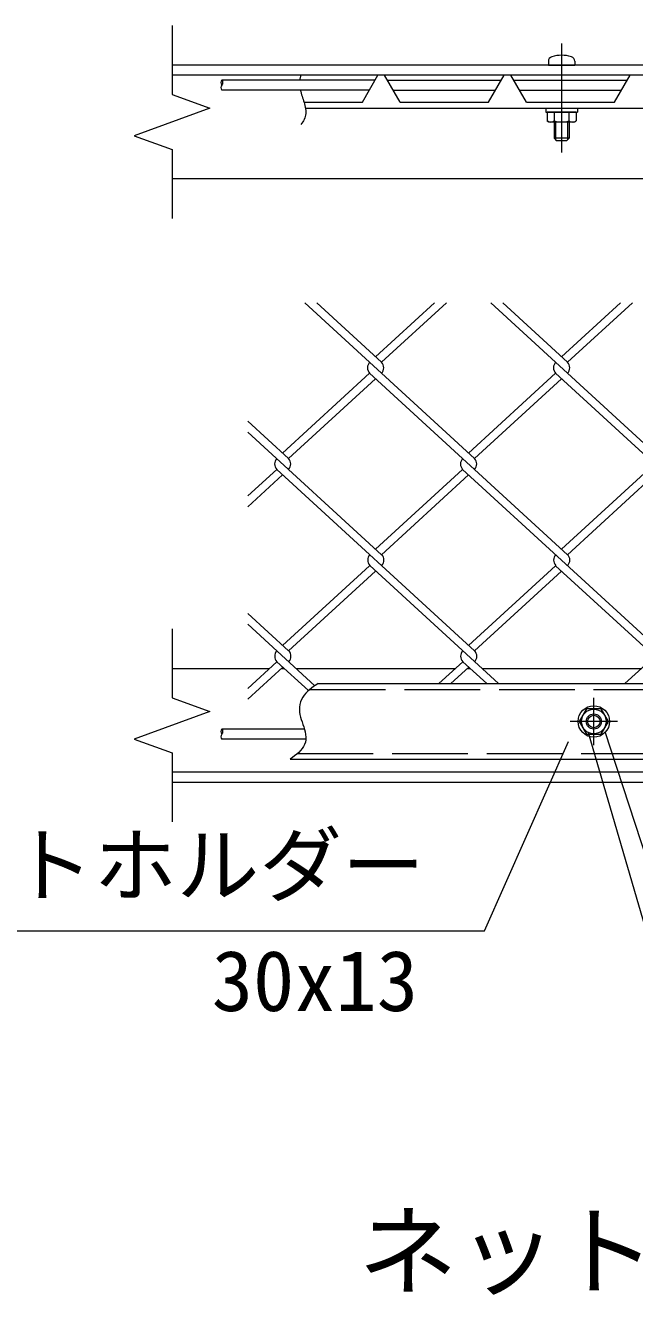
# Model space of a CAD drawing. Units: millimetres at full size; details may follow other scales. Extents: x -8400 to 8400, y -5940 to 5940.
# Drawn here: x 1626 to 2592, y -3723 to -1710 of the extents above; entities that cross this region are included whole.
import ezdxf
from ezdxf.enums import TextEntityAlignment as Align

# ---------------------------------------------------------------- set-up
doc = ezdxf.new("R2010")
doc.units = ezdxf.units.MM
doc.header["$LTSCALE"] = 20
doc.linetypes.add('DASHED', pattern=[7.5, 6, -1.5])
doc.linetypes.add('USER1', pattern=[50.8, 31.75, -6.35, 6.35, -6.35])
for name, color, linetype, lineweight in [('0-0_D-STR1', 1, 'Continuous', 18), ('0-1_D-BMK', 2, 'USER1', 13), ('0-2_D-STR3', 3, 'Continuous', 13), ('0-4_D-STR-DIM', 7, 'Continuous', 13), ('0-8_D-STR-TXT', 7, 'Continuous', 13), ('0-9_D-TTL-TXT', 7, 'Continuous', 13), ('0-A_D-STR2', 7, 'Continuous', 13)]:
    doc.layers.add(name, color=color, linetype=linetype, lineweight=lineweight)
doc.styles.add('ＭＳ ゴシック', font='')
doc.styles.get('ＭＳ ゴシック').set_extended_font_data('MS Gothic')

msp = doc.modelspace()

# ---------------------------------------------------------------- linework, layer by layer
at = {"layer": '0-0_D-STR1'}
for p, q in [((3592.33, -1772.98), (1859, -1772.98)), ((3592.33, -1788.98), (1859, -1788.98)), ((3592.33, -1952.98), (1859, -1952.98)), ((1859, -2729.34), (2013.36, -2729.34)), ((2032.31, -2729.34), (2036.78, -2729.34)), ((2055.73, -2729.34), (2308.27, -2729.34)), ((2327.22, -2729.34), (2331.69, -2729.34)), ((2350.64, -2729.34), (2603.18, -2729.34)), ((1859, -2893.34), (3592.33, -2893.34)), ((1859, -2909.34), (3592.33, -2909.34))]:
    msp.add_line(p, q, dxfattribs=at)
at = {"layer": '0-1_D-BMK'}
for p, q in [((2476.7, -1738.9), (2476.7, -1911.47)), ((2527.8, -2850.84), (2527.8, -2775.84)), ((2565.3, -2813.34), (2490.3, -2813.34))]:
    msp.add_line(p, q, dxfattribs=at)
at = {"layer": '0-2_D-STR3'}
for p, q in [((2455.7, -1766.87), (2455.7, -1772.98)), ((2497.7, -1766.87), (2497.7, -1772.98)), ((2220.78, -1831.78), (2196.07, -1788.98)), ((2420.78, -1831.78), (2396.07, -1788.98)), ((2455.7, -1772.98), (2497.7, -1772.98)), ((2560.78, -1831.78), (2585.49, -1788.98)), ((2181.09, -1796.6), (1937.96, -1796.6)), ((2200.47, -1796.6), (2381.09, -1796.6)), ((2400.47, -1796.6), (2581.09, -1796.6)), ((2171.85, -1812.6), (1937.96, -1812.6)), ((2209.7, -1812.6), (2371.85, -1812.6)), ((2409.7, -1812.6), (2571.85, -1812.6)), ((2420.78, -1831.78), (2560.78, -1831.78)), ((2070.48, -1840.98), (2872.38, -1840.98)), ((2451.7, -1840.98), (2451.7, -1847.38)), ((2451.7, -1847.38), (2501.7, -1847.38)), ((2453.6, -1847.38), (2453.6, -1861.37)), ((2499.79, -1847.38), (2453.6, -1847.38)), ((2465.15, -1847.38), (2465.15, -1861.37)), ((2488.25, -1847.38), (2488.25, -1861.37)), ((2499.79, -1847.38), (2499.79, -1861.37)), ((2501.7, -1840.98), (2501.7, -1847.38)), ((2457.1, -1863.38), (2453.6, -1861.37)), ((2496.3, -1863.38), (2457.1, -1863.38)), ((2464.7, -1863.38), (2464.7, -1888.98)), ((2467.1, -1863.38), (2467.1, -1891.38)), ((2486.3, -1863.38), (2486.3, -1891.38)), ((2488.7, -1863.38), (2488.7, -1888.98)), ((2496.3, -1863.38), (2499.79, -1861.37)), ((2464.7, -1888.98), (2468.7, -1892.98)), ((2488.7, -1888.98), (2464.7, -1888.98)), ((2488.7, -1888.98), (2484.7, -1892.98)), ((2484.7, -1892.98), (2468.7, -1892.98)), ((2090.42, -2753.34), (2893.1, -2753.34)), ((2516.25, -2793.34), (2504.7, -2813.34)), ((2539.34, -2793.34), (2516.25, -2793.34)), ((2550.89, -2813.34), (2539.34, -2793.34)), ((2539.34, -2833.34), (2550.89, -2813.34)), ((2068.78, -2825.47), (1937.96, -2825.47)), ((2070.99, -2841.47), (1937.96, -2841.47)), ((2046.17, -2873.34), (2848.84, -2873.34))]:
    msp.add_line(p, q, dxfattribs=at)
at = {"layer": '0-2_D-STR3', "linetype": 'DASHED'}
for p, q in [((2077.44, -2762.54), (2880.11, -2762.54)), ((2057.9, -2864.14), (2860.57, -2864.14))]:
    msp.add_line(p, q, dxfattribs=at)
at = {"layer": '0-2_D-STR3'}
for points in [[(2068.33, -1831.78), (2160.78, -1831.78), (2185.49, -1788.98)], [(2220.78, -1831.78), (2360.78, -1831.78), (2385.49, -1788.98)], [(2504.7, -2813.34), (2516.25, -2833.34), (2539.34, -2833.34)]]:
    msp.add_lwpolyline(points, dxfattribs=at)
for radius in [25, 19.6, 12, 9.83]:
    msp.add_circle((2527.8, -2813.34), radius, dxfattribs=at)
for centre, radius, start, end in [((2463.3, -1766.87), 7.6, 106.07286, 180), ((2476.7, -1813.38), 56, 73.92714, 106.07286), ((2490.1, -1766.87), 7.6, 0, 73.92714), ((2459.38, -1852.93), 10.22, 235.61585, 304.38415), ((2476.7, -1824.94), 38.21, 252.4121, 287.5879), ((2494.02, -1852.93), 10.22, 235.61586, 304.38415)]:
    msp.add_arc(centre, radius, start, end, dxfattribs=at)
at = {"layer": '0-4_D-STR-DIM'}
for p, q in [((1859, -1709.98), (1859, -1819.38)), ((1859, -1819.38), (1918.9, -1841.18)), ((1918.9, -1841.18), (1799.09, -1884.79)), ((1799.09, -1884.79), (1859, -1906.59)), ((1859, -1906.59), (1859, -2015.98)), ((1859, -2666.34), (1859, -2775.73)), ((1859, -2775.73), (1918.9, -2797.53)), ((1918.9, -2797.53), (1799.09, -2841.14)), ((1799.09, -2841.14), (1859, -2862.95)), ((1859, -2862.95), (1859, -2972.34))]:
    msp.add_line(p, q, dxfattribs=at)
for points in [[(2063.3, -1788.98), (2063.06, -1789.65), (2062.84, -1790.33), (2062.63, -1791.01), (2062.44, -1791.7), (2062.25, -1792.39), (2062.08, -1793.09), (2061.92, -1793.78), (2061.77, -1794.49), (2061.63, -1795.19), (2061.51, -1795.9), (2061.4, -1796.6)], [(2062.26, -1812.6), (2062.89, -1815.01), (2063.59, -1817.4), (2064.35, -1819.79), (2065.15, -1822.19), (2065.98, -1824.59), (2066.8, -1827.01), (2067.61, -1829.46), (2068.37, -1831.93), (2069.08, -1834.45), (2069.71, -1837), (2070.23, -1839.56), (2070.64, -1842.14), (2070.92, -1844.7), (2071.03, -1847.23), (2070.97, -1849.72), (2070.71, -1852.14), (2070.23, -1854.49), (2069.52, -1856.75), (2068.6, -1858.92), (2067.48, -1861.02), (2066.18, -1863.05), (2064.72, -1865.01), (2063.1, -1866.91)], [(2090.42, -2753.34), (2086.9, -2755.68), (2083.43, -2758.06), (2080.05, -2760.5), (2076.81, -2763.05), (2073.76, -2765.74), (2070.93, -2768.6), (2068.39, -2771.66), (2066.17, -2774.97), (2064.33, -2778.55), (2062.87, -2782.37), (2061.82, -2786.36), (2061.19, -2790.44), (2060.97, -2794.53), (2061.18, -2798.55), (2061.78, -2802.5), (2062.68, -2806.38), (2063.81, -2810.23), (2065.07, -2814.08), (2066.4, -2817.96), (2067.7, -2821.89), (2068.89, -2825.89), (2069.9, -2829.99), (2070.63, -2834.13), (2071, -2838.24), (2070.94, -2842.25), (2070.36, -2846.1), (2069.2, -2849.72), (2067.5, -2853.14), (2065.32, -2856.37), (2062.75, -2859.44), (2059.84, -2862.38), (2056.65, -2865.21), (2053.27, -2867.96), (2049.75, -2870.66), (2046.17, -2873.34)]]:
    msp.add_lwpolyline(points, dxfattribs=at)
for centre, start, end in [((1941.98, -1800.6), 135.18146, 224.81854), ((1941.98, -1808.6), 135.18146, 224.81854), ((1933.93, -1800.6), 315.18146, 44.81854), ((1941.98, -2829.47), 135.18146, 224.81854), ((1941.98, -2837.47), 135.18146, 224.81854), ((1933.93, -2829.47), 315.18146, 44.81854)]:
    msp.add_arc(centre, 5.67, start, end, dxfattribs=at)
at = {"layer": '0-8_D-STR-TXT'}
for points in [[(3490.32, -3377.81), (2678.83, -3377.81), (2519.44, -2831.53)], [(3335.15, -3149.37), (2650.57, -3149.37), (2545.67, -2829.95)], [(1352.39, -3145.13), (2354.23, -3145.13), (2487.81, -2844.9)]]:
    msp.add_lwpolyline(points, dxfattribs=at)
at = {"layer": '0-A_D-STR2'}
for p, q in [((2338.71, -2396.53), (2069.43, -2149.77)), ((2191.26, -2244.05), (2088.38, -2149.77)), ((2275.19, -2149.77), (2181.79, -2235.37)), ((2294.14, -2149.77), (2191.26, -2244.05)), ((2633.62, -2396.53), (2364.34, -2149.77)), ((2486.17, -2244.05), (2383.29, -2149.77)), ((2570.1, -2149.77), (2476.7, -2235.37)), ((2589.05, -2149.77), (2486.17, -2244.05)), ((2172.31, -2261.41), (2034.33, -2387.85)), ((2181.79, -2270.09), (2043.8, -2396.53)), ((2486.17, -2549.01), (2172.31, -2261.41)), ((2467.22, -2261.41), (2329.24, -2387.85)), ((2476.7, -2270.09), (2338.71, -2396.53)), ((2781.08, -2549.01), (2467.22, -2261.41)), ((2043.8, -2396.53), (1979, -2337.14)), ((2191.26, -2549.01), (1979, -2354.5)), ((2024.86, -2413.89), (1979, -2455.91)), ((2338.71, -2701.48), (2024.86, -2413.89)), ((2319.77, -2413.89), (2181.79, -2540.32)), ((2633.6, -2701.46), (2319.77, -2413.89)), ((2614.68, -2413.89), (2476.7, -2540.32)), ((2034.33, -2422.57), (1979, -2473.27)), ((2329.24, -2422.57), (2191.26, -2549.01)), ((2624.15, -2422.57), (2486.17, -2549.01)), ((2172.31, -2566.37), (2034.33, -2692.8)), ((2181.79, -2575.05), (2043.8, -2701.48)), ((2376.83, -2753.34), (2172.55, -2566.15)), ((2467.22, -2566.37), (2329.24, -2692.8)), ((2476.7, -2575.05), (2338.71, -2701.48)), ((2671.27, -2753.34), (2467.22, -2566.37)), ((2043.8, -2701.48), (1979, -2642.1)), ((2085.51, -2756.63), (1979, -2659.03)), ((2025.07, -2718.61), (1979, -2760.83)), ((2034.54, -2727.29), (1979, -2778.19)), ((2075.14, -2764.48), (2025.09, -2718.63)), ((2319.98, -2718.61), (2282.08, -2753.34)), ((2329.45, -2727.29), (2301.03, -2753.34)), ((2357.88, -2753.34), (2319.98, -2718.61)), ((2614.89, -2718.61), (2576.99, -2753.34))]:
    msp.add_line(p, q, dxfattribs=at)
for centre, start, end in [((2181.76, -2252.71), 137.5, 222.5), ((2181.76, -2252.71), 317.5, 42.5), ((2476.67, -2252.71), 137.5, 222.5), ((2476.67, -2252.71), 317.5, 42.5), ((2034.33, -2405.21), 137.5, 222.5), ((2034.33, -2405.21), 317.5, 42.5), ((2329.24, -2405.21), 137.5, 222.5), ((2329.24, -2405.21), 317.5, 42.5), ((2182, -2557.45), 137.5, 222.5), ((2182, -2557.45), 317.5, 42.5), ((2476.91, -2557.45), 137.5, 222.5), ((2476.91, -2557.45), 317.5, 42.5), ((2034.54, -2709.93), 137.5, 222.5), ((2034.54, -2709.93), 317.5, 42.5), ((2329.45, -2709.93), 137.5, 222.5), ((2329.45, -2709.93), 317.5, 42.5)]:
    msp.add_arc(centre, 12.85, start, end, dxfattribs=at)

# ---------------------------------------------------------------- texts
at = {"layer": '0-8_D-STR-TXT', "style": 'ＭＳ ゴシック'}
for s, p in [('ネットホルダー', (1341.22, -3117.93)), ('30x13', (1921.87, -3301.18))]:
    msp.add_text(s, height=96.19, dxfattribs=at).set_placement(p, align=Align.BOTTOM_LEFT)
at = {"layer": '0-9_D-TTL-TXT', "style": 'ＭＳ ゴシック'}
msp.add_text('ネットホルダー取付詳細', height=115.4, dxfattribs=at).set_placement((2154.02, -3745.11), align=Align.BOTTOM_LEFT)

doc.saveas('drawing.dxf')
